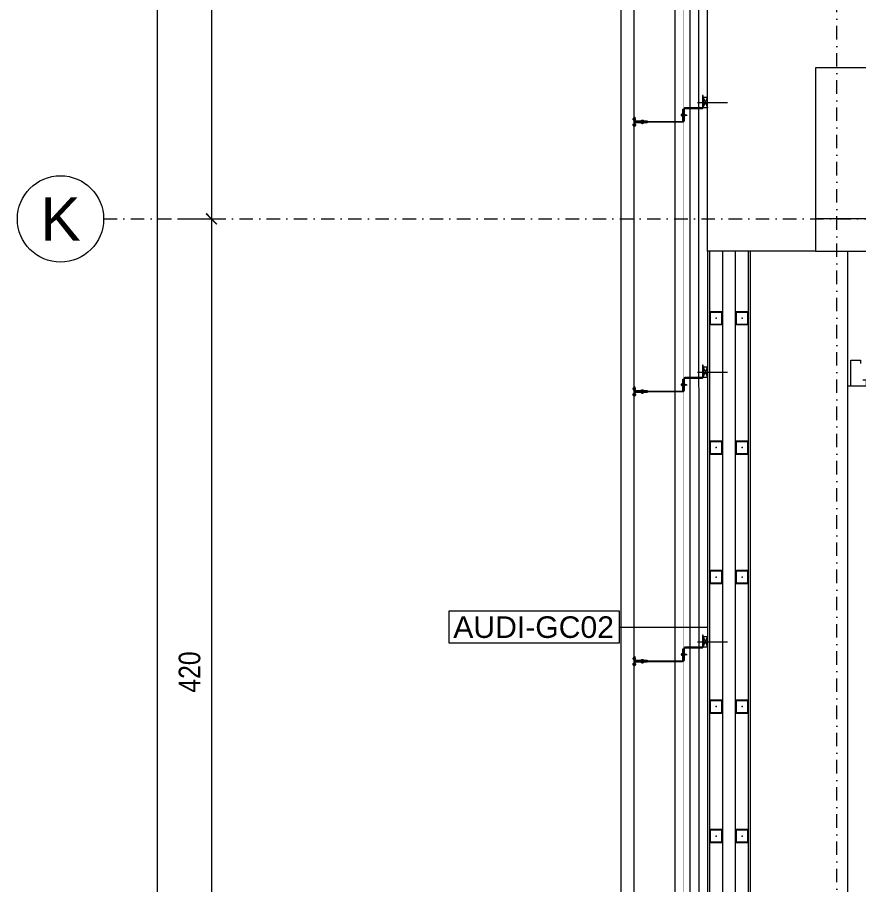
# Model space of a CAD drawing. Extents: x -2050 to 29725, y -1777 to 6820.
# Drawn here: x 6787.5 to 7177.6, y 2096.5 to 2498.4 of the extents above; entities that cross this region are included whole.
import ezdxf
from ezdxf.enums import TextEntityAlignment as Align
from ezdxf.xclip import XClip

# ---------------------------------------------------------------- set-up
doc = ezdxf.new("R2010")
doc.units = 0
doc.header["$LTSCALE"] = 25
doc.header["$MEASUREMENT"] = 0
doc.header["$XCLIPFRAME"] = 0
doc.linetypes.add('DASHDOT2', pattern=[0.5, 0.25, -0.125, 0, -0.125])
doc.layers.get('0').update_dxf_attribs({"color": 9, "lineweight": 9})
doc.layers.get('Defpoints').update_dxf_attribs({"color": 9, "lineweight": 9})
for name, color, linetype, lineweight in [('00', 9, 'Continuous', 9), ('01', 9, 'Continuous', 9), ('05V', 9, 'Continuous', 9), ('06C', 9, 'Continuous', 9), ('06D', 9, 'Continuous', 9), ('10', 9, 'Continuous', 9), ('11', 9, 'Continuous', 9), ('22', 8, 'Continuous', 9), ('24', 9, 'DASHDOT2', 9), ('25', 8, 'Continuous', 9), ('33', 9, 'BATTING', 9)]:
    doc.layers.add(name, color=color, linetype=linetype, lineweight=lineweight)
doc.styles.add('Arial', font='arial.ttf', dxfattribs={"height": 2.5})
doc.styles.add('MuuM_TEXT-STANDART', font='ARIALN.TTF')
doc.linetypes.add('BATTING', pattern='A,0.0001,-0.1,[134,ltypeshp.shx,S=0.1,R=0,X=-0.1,Y=0],-0.2,[134,ltypeshp.shx,S=0.1,R=180,X=0.1,Y=0],-0.1', length=0.4001)
doc.dimstyles.new('MuuM_DIM50', dxfattribs={"dimscale": 5, "dimtxt": 2, "dimasz": 1, "dimexe": 1, "dimexo": 1, "dimgap": 1, "dimtad": 1, "dimdec": 1, "dimrnd": 0.5, "dimdsep": 46, "dimtxsty": 'MuuM_TEXT-STANDART', "dimblk": 'ARCHTICK', "dimcen": 0, "dimdle": 0.15, "dimclrd": 256, "dimclre": 256, "dimclrt": 256, "dimadec": 0, "dimazin": 0, "dimtfac": 5, "dimtdec": 1, "dimtix": 1, "dimtmove": 2, "dimatfit": 3, "dimldrblk": 'DOT', "dimfxl": 3, "dimfxlon": 1, "dimtolj": 1, "dimlwd": -1, "dimlwe": -1, "dimarcsym": 0})

# ---------------------------------------------------------------- blocks, each defined once
blk = doc.blocks.new('0_wallno')
blk.add_lwpolyline([(-7.84, 1.5), (7.942, 1.5), (7.942, -1.5), (-7.84, -1.5)], close=True)
blk.add_lwpolyline([(7.942, 0), (16.132, 0)])
at = {"style": 'Arial'}
blk.add_attdef('GENISLIK', text='', height=2, dxfattribs=at).set_placement((8.442, 0), align=Align.BOTTOM_LEFT)
blk.add_attdef('DUVARNO', text='', height=2, dxfattribs=at).set_placement((0, 0), align=Align.MIDDLE_CENTER)
blk.add_attdef('YUKSEKLIK', text='', height=2, dxfattribs=at).set_placement((8.442, -0.5), align=Align.TOP_LEFT)
blk = doc.blocks.new('prf-60x60')
for points in [[(-2.5, -6), (2.5, -6, 0.414214), (3, -5.5), (3, -0.5, 0.414214), (2.5, 0), (-2.5, 0, 0.414214), (-3, -0.5), (-3, -5.5, 0.414214)], [(-2.5, -5.7), (2.5, -5.7, 0.414214), (2.7, -5.5), (2.7, -0.5, 0.414214), (2.5, -0.3), (-2.5, -0.3, 0.414214), (-2.7, -0.5), (-2.7, -5.5, 0.414214)]]:
    blk.add_lwpolyline(points, format="xyb", close=True)
at = {"color": 252}
blk.add_point((0, -3), dxfattribs=at)
blk = doc.blocks.new('p- alum kaplama profil')
at = {"lineweight": 13}
blk.add_lwpolyline([(7.12, 12.59), (7.12, 26.49)], dxfattribs=at)
at = {"lineweight": 5}
blk.add_lwpolyline([(9.44, 15.16), (4.79, 15.16), (4.79, 17.16), (9.44, 17.16)], close=True, dxfattribs=at)
for points in [[(4.79, 15.16), (9.44, 17.16)], [(9.44, 15.16), (4.79, 17.16)]]:
    blk.add_lwpolyline(points, dxfattribs=at)
at = {"lineweight": 18}
blk.add_lwpolyline([(4.09, 6.16), (-1.41, 6.16), (-1.41, 6.46), (4.09, 6.46, 0.414214), (4.29, 6.66), (4.29, 14.66, -0.414214), (4.79, 15.16), (10.29, 15.16), (10.29, 14.86), (4.79, 14.86, 0.414214), (4.59, 14.66), (4.59, 6.66, -0.414214)], format="xyb", close=True, dxfattribs=at)
blk.add_lwpolyline([(-2.06, 5.56), (-2.06, -2.34), (-2.06, -15.69), (-1.66, -15.69), (-1.66, -2.34), (-1.66, 5.56), (-1.66, 5.56), (-1.66, 5.57), (-1.66, 5.57), (-1.66, 5.58), (-1.66, 5.58), (-1.65, 5.59), (-1.65, 5.59), (-1.65, 5.59), (-1.65, 5.6), (-1.65, 5.6), (-1.64, 5.61), (-1.64, 5.61), (-1.64, 5.62), (-1.64, 5.62), (-1.63, 5.62), (-1.63, 5.63), (-1.63, 5.63), (-1.62, 5.63), (-1.62, 5.64), (-1.61, 5.64), (-1.61, 5.64), (-1.61, 5.64), (-1.6, 5.65), (-1.6, 5.65), (-1.59, 5.65), (-1.59, 5.65), (-1.58, 5.65), (-1.58, 5.65), (-1.57, 5.66), (-1.57, 5.66), (-1.56, 5.66), (-1.56, 5.66), (3.94, 5.66), (3.94, 6.06), (-1.56, 6.06), (-1.58, 6.06), (-1.61, 6.05), (-1.63, 6.05), (-1.66, 6.05), (-1.68, 6.04), (-1.7, 6.03), (-1.73, 6.03), (-1.75, 6.02), (-1.77, 6.01), (-1.79, 6), (-1.82, 5.99), (-1.84, 5.97), (-1.86, 5.96), (-1.88, 5.94), (-1.89, 5.93), (-1.91, 5.91), (-1.93, 5.89), (-1.95, 5.87), (-1.96, 5.85), (-1.97, 5.83), (-1.99, 5.81), (-2, 5.79), (-2.01, 5.77), (-2.02, 5.75), (-2.03, 5.72), (-2.04, 5.7), (-2.04, 5.68), (-2.05, 5.65), (-2.05, 5.63), (-2.06, 5.61), (-2.06, 5.58)], close=True)
blk.add_lwpolyline([(-1.66, -2.34), (-2.06, -2.34)])
for points in [[(-2.36, -10.84), (-2.36, -16.39), (-2.36, -16.39, -0.414214), (-2.51, -16.54), (-2.51, -16.54), (-4.06, -16.54), (-4.06, -16.84), (-2.51, -16.84), (-2.51, -16.84, 0.414214), (-2.06, -16.39), (-2.06, -10.84)], [(-1.36, -10.84), (-1.66, -10.84), (-1.66, -16.39, 0.414214), (-1.21, -16.84), (-1.21, -16.84), (0.34, -16.84), (0.34, -16.54), (-1.21, -16.54), (-1.21, -16.54, -0.414214), (-1.36, -16.39), (-1.36, -16.39)]]:
    blk.add_lwpolyline(points, format="xyb", close=True)
for points in [[(0.67, 5.66, -10), (1.91, 5.66, -10)], [(0.67, 5.66, -10), (0.67, 5.64, -10), (0.67, 5.62, -10), (0.67, 5.6, -10), (0.68, 5.58, -10), (0.68, 5.56, -10), (0.69, 5.54, -10), (0.69, 5.52, -10), (0.7, 5.5, -10), (0.7, 5.48, -10), (0.71, 5.46, -10), (0.72, 5.45, -10), (0.73, 5.43, -10), (0.74, 5.41, -10), (0.75, 5.4, -10), (0.76, 5.38, -10), (0.77, 5.36, -10), (0.79, 5.35, -10), (0.8, 5.33, -10), (0.81, 5.32, -10), (0.83, 5.31, -10), (0.84, 5.29, -10), (0.86, 5.28, -10), (0.87, 5.27, -10), (0.89, 5.26, -10), (0.91, 5.25, -10), (0.92, 5.24, -10), (0.94, 5.23, -10), (0.96, 5.22, -10), (0.98, 5.21, -10), (1, 5.21, -10), (1.02, 5.2, -10), (1.03, 5.2, -10)], [(0.96, 5.66, -10), (0.97, 5.66, -10), (0.97, 5.66, -10), (0.97, 5.66, -10), (0.98, 5.66, -10), (0.98, 5.66, -10), (0.99, 5.66, -10), (0.99, 5.66, -10), (1, 5.66, -10), (1, 5.67, -10), (1, 5.67, -10), (1.01, 5.67, -10), (1.01, 5.67, -10), (1.01, 5.67, -10), (1.02, 5.68, -10), (1.02, 5.68, -10), (1.02, 5.68, -10), (1.03, 5.69, -10), (1.03, 5.69, -10), (1.03, 5.69, -10), (1.04, 5.7, -10), (1.04, 5.7, -10), (1.04, 5.7, -10), (1.04, 5.71, -10), (1.04, 5.71, -10), (1.05, 5.72, -10), (1.05, 5.72, -10), (1.05, 5.72, -10), (1.05, 5.73, -10), (1.05, 5.73, -10), (1.05, 5.74, -10), (1.05, 5.74, -10), (1.05, 5.75, -10)], [(1.61, 6.87, -10), (0.98, 6.96, -10)], [(1.33, 5.85, -10), (0.98, 5.88, -10)], [(1.56, 7.05, -10), (1.02, 7.13, -10)], [(1.03, 5.2, -10), (1.04, 5.2, -10), (1.05, 5.19, -10), (1.05, 5.19, -10), (1.06, 5.19, -10), (1.06, 5.19, -10), (1.07, 5.19, -10), (1.07, 5.19, -10), (1.08, 5.19, -10), (1.08, 5.19, -10), (1.09, 5.19, -10), (1.09, 5.18, -10), (1.1, 5.18, -10), (1.1, 5.18, -10), (1.11, 5.18, -10), (1.11, 5.18, -10), (1.12, 5.18, -10), (1.12, 5.18, -10), (1.13, 5.18, -10), (1.13, 5.18, -10), (1.14, 5.18, -10), (1.15, 5.18, -10), (1.15, 5.18, -10), (1.16, 5.17, -10), (1.16, 5.17, -10), (1.17, 5.17, -10), (1.17, 5.17, -10), (1.18, 5.17, -10), (1.18, 5.17, -10), (1.19, 5.17, -10), (1.19, 5.17, -10), (1.2, 5.17, -10), (1.2, 5.17, -10)], [(1.05, 6.91, -10), (1.29, 7.56, -10)], [(1.05, 5.83, -10), (1.05, 6.01, -10)], [(1.05, 5.75, -10), (1.05, 5.83, -10)], [(1.2, 5.17, -10), (1.2, 5.2, -10)], [(1.38, 5.2, -10), (1.2, 5.2, -10)], [(1.29, 4.93, -10), (1.29, 7.8, -10)], [(1.53, 6.82, -10), (1.29, 7.56, -10)], [(1.29, 6.16, -10), (1.29, 6.26, -10)], [(1.38, 5.17, -10), (1.38, 5.2, -10)], [(1.38, 5.17, -10), (1.38, 5.17, -10), (1.39, 5.17, -10), (1.39, 5.17, -10), (1.4, 5.17, -10), (1.41, 5.17, -10), (1.41, 5.17, -10), (1.42, 5.17, -10), (1.42, 5.17, -10), (1.43, 5.17, -10), (1.43, 5.18, -10), (1.44, 5.18, -10), (1.44, 5.18, -10), (1.45, 5.18, -10), (1.45, 5.18, -10), (1.46, 5.18, -10), (1.46, 5.18, -10), (1.47, 5.18, -10), (1.47, 5.18, -10), (1.48, 5.18, -10), (1.48, 5.18, -10), (1.49, 5.18, -10), (1.5, 5.19, -10), (1.5, 5.19, -10), (1.51, 5.19, -10), (1.51, 5.19, -10), (1.52, 5.19, -10), (1.52, 5.19, -10), (1.53, 5.19, -10), (1.53, 5.19, -10), (1.54, 5.19, -10), (1.54, 5.2, -10), (1.55, 5.2, -10)], [(1.53, 5.75, -10), (1.53, 5.92, -10)], [(1.53, 5.75, -10), (1.53, 5.74, -10), (1.53, 5.74, -10), (1.53, 5.73, -10), (1.53, 5.73, -10), (1.53, 5.72, -10), (1.54, 5.72, -10), (1.54, 5.72, -10), (1.54, 5.71, -10), (1.54, 5.71, -10), (1.54, 5.7, -10), (1.54, 5.7, -10), (1.55, 5.7, -10), (1.55, 5.69, -10), (1.55, 5.69, -10), (1.55, 5.69, -10), (1.56, 5.68, -10), (1.56, 5.68, -10), (1.56, 5.68, -10), (1.57, 5.67, -10), (1.57, 5.67, -10), (1.58, 5.67, -10), (1.58, 5.67, -10), (1.58, 5.67, -10), (1.59, 5.66, -10), (1.59, 5.66, -10), (1.6, 5.66, -10), (1.6, 5.66, -10), (1.6, 5.66, -10), (1.61, 5.66, -10), (1.61, 5.66, -10), (1.62, 5.66, -10), (1.62, 5.66, -10)], [(1.55, 5.2, -10), (1.57, 5.2, -10), (1.59, 5.21, -10), (1.6, 5.21, -10), (1.62, 5.22, -10), (1.64, 5.23, -10), (1.66, 5.24, -10), (1.68, 5.25, -10), (1.69, 5.26, -10), (1.71, 5.27, -10), (1.73, 5.28, -10), (1.74, 5.29, -10), (1.76, 5.31, -10), (1.77, 5.32, -10), (1.78, 5.33, -10), (1.8, 5.35, -10), (1.81, 5.36, -10), (1.82, 5.38, -10), (1.83, 5.4, -10), (1.84, 5.41, -10), (1.85, 5.43, -10), (1.86, 5.45, -10), (1.87, 5.46, -10), (1.88, 5.48, -10), (1.89, 5.5, -10), (1.89, 5.52, -10), (1.9, 5.54, -10), (1.9, 5.56, -10), (1.9, 5.58, -10), (1.91, 5.6, -10), (1.91, 5.62, -10), (1.91, 5.64, -10), (1.91, 5.66, -10)], [(-3.29, -17.54, 0), (-3.29, -16.04, 0)], [(-2.86, -13.04, 0), (-0.86, -13.04, 0)], [(-2.36, -12.52, 0), (-2.4, -12.53, 0), (-2.43, -12.56, 0), (-2.47, -12.58, 0), (-2.5, -12.6, 0), (-2.53, -12.63, 0), (-2.56, -12.66, 0), (-2.59, -12.69, 0), (-2.61, -12.73, 0), (-2.63, -12.76, 0), (-2.65, -12.8, 0), (-2.67, -12.84, 0), (-2.68, -12.88, 0), (-2.69, -12.92, 0), (-2.7, -12.96, 0), (-2.71, -13, 0), (-2.71, -13.04, 0), (-2.71, -13.08, 0), (-2.7, -13.13, 0), (-2.69, -13.17, 0), (-2.68, -13.21, 0), (-2.67, -13.25, 0), (-2.65, -13.28, 0), (-2.63, -13.32, 0), (-2.61, -13.36, 0), (-2.59, -13.39, 0), (-2.56, -13.42, 0), (-2.53, -13.45, 0), (-2.5, -13.48, 0), (-2.47, -13.51, 0), (-2.43, -13.53, 0), (-2.4, -13.55, 0), (-2.36, -13.57, 0)], [(-2.36, -13.04, 0), (-2.36, -12.52, 0)], [(-2.36, -13.04, 0), (-2.36, -12.73, 0)], [(-2.36, -12.73, 0), (-2.36, -13.04, 0)], [(-1.36, -12.73, 0), (-2.36, -12.73, 0)], [(-2.36, -13.04, 0), (-2.36, -13.36, 0)], [(-2.36, -13.04, 0), (-2.36, -13.57, 0)], [(-2.36, -13.36, 0), (-2.36, -13.04, 0)], [(-1.36, -13.36, 0), (-2.36, -13.36, 0)], [(-1.36, -13.04, 0), (-1.36, -12.37, 0)], [(-1.36, -13.72, 0), (-1.32, -13.68, 0), (-1.29, -13.65, 0), (-1.26, -13.61, 0), (-1.23, -13.58, 0), (-1.2, -13.54, 0), (-1.18, -13.5, 0), (-1.16, -13.45, 0), (-1.14, -13.41, 0), (-1.12, -13.37, 0), (-1.1, -13.32, 0), (-1.09, -13.28, 0), (-1.08, -13.23, 0), (-1.07, -13.18, 0), (-1.06, -13.14, 0), (-1.06, -13.09, 0), (-1.06, -13.04, 0), (-1.06, -12.99, 0), (-1.06, -12.95, 0), (-1.07, -12.9, 0), (-1.08, -12.85, 0), (-1.09, -12.81, 0), (-1.1, -12.76, 0), (-1.12, -12.72, 0), (-1.14, -12.67, 0), (-1.16, -12.63, 0), (-1.18, -12.59, 0), (-1.2, -12.55, 0), (-1.23, -12.51, 0), (-1.26, -12.47, 0), (-1.29, -12.43, 0), (-1.32, -12.4, 0), (-1.36, -12.37, 0)], [(-1.36, -13.04, 0), (-1.36, -13.72, 0)], [(-0.56, -17.54, 0), (-0.56, -16.04, 0)], [(-3.84, -17.04, 0), (-3.81, -17.07, 0), (-3.78, -17.1, 0), (-3.75, -17.12, 0), (-3.72, -17.15, 0), (-3.69, -17.17, 0), (-3.66, -17.19, 0), (-3.62, -17.21, 0), (-3.59, -17.23, 0), (-3.55, -17.24, 0), (-3.52, -17.26, 0), (-3.48, -17.27, 0), (-3.44, -17.28, 0), (-3.4, -17.28, 0), (-3.36, -17.29, 0), (-3.32, -17.29, 0), (-3.29, -17.29, 0), (-3.25, -17.29, 0), (-3.21, -17.29, 0), (-3.17, -17.28, 0), (-3.13, -17.28, 0), (-3.09, -17.27, 0), (-3.06, -17.26, 0), (-3.02, -17.24, 0), (-2.98, -17.23, 0), (-2.95, -17.21, 0), (-2.91, -17.19, 0), (-2.88, -17.17, 0), (-2.85, -17.15, 0), (-2.82, -17.12, 0), (-2.79, -17.1, 0), (-2.76, -17.07, 0), (-2.73, -17.04, 0)], [(-3.29, -17.04, 0), (-3.84, -17.04, 0)], [(-2.85, -16.54, 0), (-2.86, -16.51, 0), (-2.87, -16.47, 0), (-2.89, -16.44, 0), (-2.91, -16.41, 0), (-2.93, -16.38, 0), (-2.96, -16.35, 0), (-2.98, -16.33, 0), (-3.01, -16.31, 0), (-3.04, -16.29, 0), (-3.07, -16.27, 0), (-3.11, -16.25, 0), (-3.14, -16.24, 0), (-3.18, -16.23, 0), (-3.21, -16.22, 0), (-3.25, -16.22, 0), (-3.29, -16.22, 0), (-3.32, -16.22, 0), (-3.36, -16.22, 0), (-3.39, -16.23, 0), (-3.43, -16.24, 0), (-3.46, -16.25, 0), (-3.5, -16.27, 0), (-3.53, -16.29, 0), (-3.56, -16.31, 0), (-3.59, -16.33, 0), (-3.61, -16.35, 0), (-3.64, -16.38, 0), (-3.66, -16.41, 0), (-3.68, -16.44, 0), (-3.7, -16.47, 0), (-3.71, -16.51, 0), (-3.73, -16.54, 0)], [(-3.29, -16.54, 0), (-3.73, -16.54, 0)], [(-3.29, -16.54, 0), (-3.55, -16.54, 0)], [(-3.55, -16.54, 0), (-3.29, -16.54, 0)], [(-3.55, -17.04, 0), (-3.55, -16.54, 0)], [(-3.29, -16.54, 0), (-2.85, -16.54, 0)], [(-3.29, -16.54, 0), (-3.03, -16.54, 0)], [(-3.03, -16.54, 0), (-3.29, -16.54, 0)], [(-3.29, -17.04, 0), (-2.73, -17.04, 0)], [(-3.03, -17.04, 0), (-3.03, -16.54, 0)], [(-0.56, -17.04, 0), (-1.11, -17.04, 0)], [(0, -17.04, 0), (-0.03, -17.07, 0), (-0.06, -17.1, 0), (-0.09, -17.12, 0), (-0.12, -17.15, 0), (-0.15, -17.17, 0), (-0.18, -17.19, 0), (-0.22, -17.21, 0), (-0.25, -17.23, 0), (-0.29, -17.24, 0), (-0.33, -17.26, 0), (-0.36, -17.27, 0), (-0.4, -17.28, 0), (-0.44, -17.28, 0), (-0.48, -17.29, 0), (-0.52, -17.29, 0), (-0.56, -17.29, 0), (-0.59, -17.29, 0), (-0.63, -17.29, 0), (-0.67, -17.28, 0), (-0.71, -17.28, 0), (-0.75, -17.27, 0), (-0.79, -17.26, 0), (-0.82, -17.24, 0), (-0.86, -17.23, 0), (-0.89, -17.21, 0), (-0.93, -17.19, 0), (-0.96, -17.17, 0), (-0.99, -17.15, 0), (-1.02, -17.12, 0), (-1.05, -17.1, 0), (-1.08, -17.07, 0), (-1.11, -17.04, 0)], [(-1, -16.54, 0), (-0.98, -16.51, 0), (-0.97, -16.47, 0), (-0.95, -16.44, 0), (-0.93, -16.41, 0), (-0.91, -16.38, 0), (-0.88, -16.35, 0), (-0.86, -16.33, 0), (-0.83, -16.31, 0), (-0.8, -16.29, 0), (-0.77, -16.27, 0), (-0.73, -16.25, 0), (-0.7, -16.24, 0), (-0.66, -16.23, 0), (-0.63, -16.22, 0), (-0.59, -16.22, 0), (-0.56, -16.22, 0), (-0.52, -16.22, 0), (-0.48, -16.22, 0), (-0.45, -16.23, 0), (-0.41, -16.24, 0), (-0.38, -16.25, 0), (-0.34, -16.27, 0), (-0.31, -16.29, 0), (-0.28, -16.31, 0), (-0.25, -16.33, 0), (-0.23, -16.35, 0), (-0.2, -16.38, 0), (-0.18, -16.41, 0), (-0.16, -16.44, 0), (-0.14, -16.47, 0), (-0.13, -16.51, 0), (-0.12, -16.54, 0)], [(-0.56, -16.54, 0), (-1, -16.54, 0)], [(-0.56, -16.54, 0), (-0.82, -16.54, 0)], [(-0.82, -16.54, 0), (-0.56, -16.54, 0)], [(-0.82, -17.04, 0), (-0.82, -16.54, 0)], [(-0.56, -16.54, 0), (-0.3, -16.54, 0)], [(-0.56, -16.54, 0), (-0.12, -16.54, 0)], [(-0.3, -16.54, 0), (-0.56, -16.54, 0)], [(-0.56, -17.04, 0), (0, -17.04, 0)], [(-0.3, -17.04, 0), (-0.3, -16.54, 0)]]:
    blk.add_polyline3d(points)
blk = doc.blocks.new('p-arac asansoru')
blk.add_line((312.4, 530.5), (312.4, 533.5))
blk.add_lwpolyline([(315.4, 525), (315.4, 523.5), (312.4, 523.5), (312.4, 530.5), (324.4, 530.5), (324.4, 526), (322.9, 526)])
blk = doc.blocks.new('0_aks')
at = {"linetype": 'Continuous'}
blk.add_circle((0, 0), 2, dxfattribs=at)
at = {"style": 'Arial'}
blk.add_attdef('AKS', text='', height=2, dxfattribs=at).set_placement((0, 0), align=Align.MIDDLE_CENTER)
blk = doc.blocks.new('_ArchTick')
at = {"color": 0, "linetype": 'ByBlock', "const_width": 0.15}
blk.add_lwpolyline([(-0.5, -0.5), (0.5, 0.5)], dxfattribs=at)
blk = doc.blocks.new('*D320')
at = {"layer": '25', "transparency": 16777216}
for p, q in [((6852.5, 344.25), (6852.5, 3585.75)), ((6837.5, 3585), (6857.5, 3585)), ((6837.5, 345), (6857.5, 345))]:
    blk.add_line(p, q, dxfattribs=at)
at = {"layer": 'Defpoints', "color": 0, "transparency": 16777216}
for p in [(6827.5, 3585), (6852.5, 3585), (6827.5, 345)]:
    blk.add_point(p, dxfattribs=at)
at = {"layer": '25', "transparency": 16777216, "xscale": 5, "yscale": 5, "zscale": 5}
for p, rotation in [((6852.5, 3585), 90), ((6852.5, 345), 270)]:
    blk.add_blockref('_ArchTick', p, dxfattribs=dict(at, rotation=rotation))
at = {"layer": '25', "transparency": 16777216, "insert": (6842.39, 1965), "char_height": 10, "attachment_point": 5, "rotation": 90, "style": 'MuuM_TEXT-STANDART'}
blk.add_mtext('\\A1;3240', dxfattribs=at)
blk = doc.blocks.new('_Dot')
at = {"color": 0, "linetype": 'ByBlock', "lineweight": -2}
blk.add_line((-0.5, 0), (-1, 0), dxfattribs=at)
at = {"color": 0, "linetype": 'ByBlock', "const_width": 0.5}
blk.add_lwpolyline([(-0.25, 0, 1), (0.25, 0, 1)], format="xyb", close=True, dxfattribs=at)
blk = doc.blocks.new('*D322')
at = {"layer": '25', "transparency": 16777216}
for p, q in [((6877.5, 2785.75), (6877.5, 2404.25)), ((6862.5, 2785), (6882.5, 2785)), ((6862.5, 2405), (6882.5, 2405))]:
    blk.add_line(p, q, dxfattribs=at)
at = {"layer": 'Defpoints', "color": 0, "transparency": 16777216}
for p in [(6827.5, 2785), (6827.5, 2405), (6877.5, 2405)]:
    blk.add_point(p, dxfattribs=at)
at = {"layer": '25', "transparency": 16777216, "xscale": 5, "yscale": 5, "zscale": 5}
for p, rotation in [((6877.5, 2785), 90), ((6877.5, 2405), 270)]:
    blk.add_blockref('_ArchTick', p, dxfattribs=dict(at, rotation=rotation))
at = {"layer": '25', "transparency": 16777216, "insert": (6867.39, 2595), "char_height": 10, "attachment_point": 5, "rotation": 90, "style": 'MuuM_TEXT-STANDART'}
blk.add_mtext('\\A1;380', dxfattribs=at)
blk = doc.blocks.new('*D323')
at = {"layer": '25', "transparency": 16777216}
for p, q in [((6862.5, 2405), (6882.5, 2405)), ((6877.5, 2405.75), (6877.5, 1984.25)), ((6862.5, 1985), (6882.5, 1985))]:
    blk.add_line(p, q, dxfattribs=at)
at = {"layer": 'Defpoints', "color": 0, "transparency": 16777216}
for p in [(6827.5, 2405), (6827.5, 1985), (6877.5, 1985)]:
    blk.add_point(p, dxfattribs=at)
at = {"layer": '25', "transparency": 16777216, "xscale": 5, "yscale": 5, "zscale": 5}
for p, rotation in [((6877.5, 2405), 90), ((6877.5, 1985), 270)]:
    blk.add_blockref('_ArchTick', p, dxfattribs=dict(at, rotation=rotation))
at = {"layer": '25', "transparency": 16777216, "insert": (6867.39, 2195), "char_height": 10, "attachment_point": 5, "rotation": 90, "style": 'MuuM_TEXT-STANDART'}
blk.add_mtext('\\A1;420', dxfattribs=at)

msp = doc.modelspace()

# ---------------------------------------------------------------- linework, layer by layer
at = {"layer": '00'}
msp.add_lwpolyline([(7157.5, 2390), (7662.5, 2390), (7662.5, 2405), (7157.5, 2405)], dxfattribs=at)
at = {"layer": '01'}
msp.add_lwpolyline([(7167.5, 2515), (7702.5, 2515), (7702.5, 2430), (7907.5, 2430), (7907.5, 2390), (7662.5, 2390), (7662.5, 2475), (7157.5, 2475), (7157.5, 2390), (7107.5, 2390), (7107.5, 2515), (7107.5, 2825), (7907.5, 2825), (7907.5, 2785), (7157.5, 2785), (7157.5, 2515)], close=True, dxfattribs=at)
at = {"layer": '06C'}
msp.add_line((7067.5, 861.68), (7067.5, 2865), dxfattribs=at)
at = {"layer": '06D'}
for points in [[(7092.5, 1823.47), (7092.5, 2840), (7985.67, 2840)], [(7107.5, 1825), (7099.5, 1825), (7099.5, 2833), (7980, 2833), (7980, 2825)], [(7114.5, 2390), (7114.5, 1826)], [(7120.5, 1826), (7120.5, 2390)], [(7172.5, 2025), (7172.5, 2390)]]:
    msp.add_lwpolyline(points, dxfattribs=at)
at = {"layer": '10'}
msp.add_line((7073.5, 861.68), (7073.5, 2859), dxfattribs=at)
at = {"layer": '10', "const_width": 0.1}
msp.add_lwpolyline([(7096.5, 1818.19), (7096.5, 2836), (7980, 2836)], dxfattribs=at)
at = {"layer": '11'}
for points in [[(7107.5, 2390), (7107.5, 2390), (7107.5, 1825), (7127.5, 1825), (7127.5, 2390)], [(7108.5, 2390), (7108.5, 1826), (7126.5, 1826), (7126.5, 2390)]]:
    msp.add_lwpolyline(points, dxfattribs=at)
at = {"layer": '24'}
for points in [[(7167.5, 195), (7167.5, 4035)], [(6827.5, 2405), (11027.5, 2405)]]:
    msp.add_lwpolyline(points, dxfattribs=at)
at = {"layer": '33', "ltscale": 0.4}
msp.add_lwpolyline([(7980, 2829), (7103.29, 2829), (7103.46, 1825)], dxfattribs=at)

# ---------------------------------------------------------------- block references
at = {"layer": '05V'}
ref = msp.add_blockref('p-arac asansoru', (7704.5, 2015.1), dxfattribs=dict(at, rotation=90))
XClip(ref).set_block_clipping_path([(-70.1000000362, -202.9999999557), (374.9000042902, 532.0000000443)])
at = {"layer": '10', "xscale": -1, "rotation": 270}
for p in [(7090.34, 2451.86), (7090.34, 2326.86), (7090.34, 2201.86)]:
    msp.add_blockref('p- alum kaplama profil', p, dxfattribs=at)
at = {"layer": '10'}
for p in [(7111.5, 2362), (7123.5, 2362), (7111.5, 2302), (7123.5, 2302), (7111.5, 2242), (7123.5, 2242), (7111.5, 2182), (7123.5, 2182), (7111.5, 2122), (7123.5, 2122)]:
    msp.add_blockref('prf-60x60', p, dxfattribs=at)
at = {"layer": '22'}
ref = msp.add_blockref('0_wallno', (7026.88, 2215.81), dxfattribs=dict(at, xscale=5, yscale=5, zscale=5))
ref.add_attrib('DUVARNO', 'AUDI-GC02', dxfattribs={"layer": '0', "height": 10, "style": 'Arial'}).set_placement((7026.88, 2215.81), align=Align.MIDDLE_CENTER)
at = {"layer": '24', "xscale": 10, "yscale": 10, "zscale": 10}
msp.add_blockref('0_aks', (6807.5, 2405), dxfattribs=at).add_auto_attribs({'AKS': 'K'})

# ---------------------------------------------------------------- dimensions: what is measured, and where the dimension line sits
at = {"layer": '25'}
for base, p1, p2, picture, middle in [((6852.5, 3585), (6827.5, 345), (6827.5, 3585), '*D320', (6842.39, 1965)), ((6877.5, 2405), (6827.5, 2785), (6827.5, 2405), '*D322', (6867.39, 2595)), ((6877.5, 1985), (6827.5, 2405), (6827.5, 1985), '*D323', (6867.39, 2195))]:
    dim = msp.add_linear_dim(base=base, p1=p1, p2=p2, angle=90, dimstyle='MuuM_DIM50', dxfattribs=at)
    dim.commit()
    dim.dimension.update_dxf_attribs({"geometry": picture, "text_midpoint": middle})

doc.saveas('drawing.dxf')
